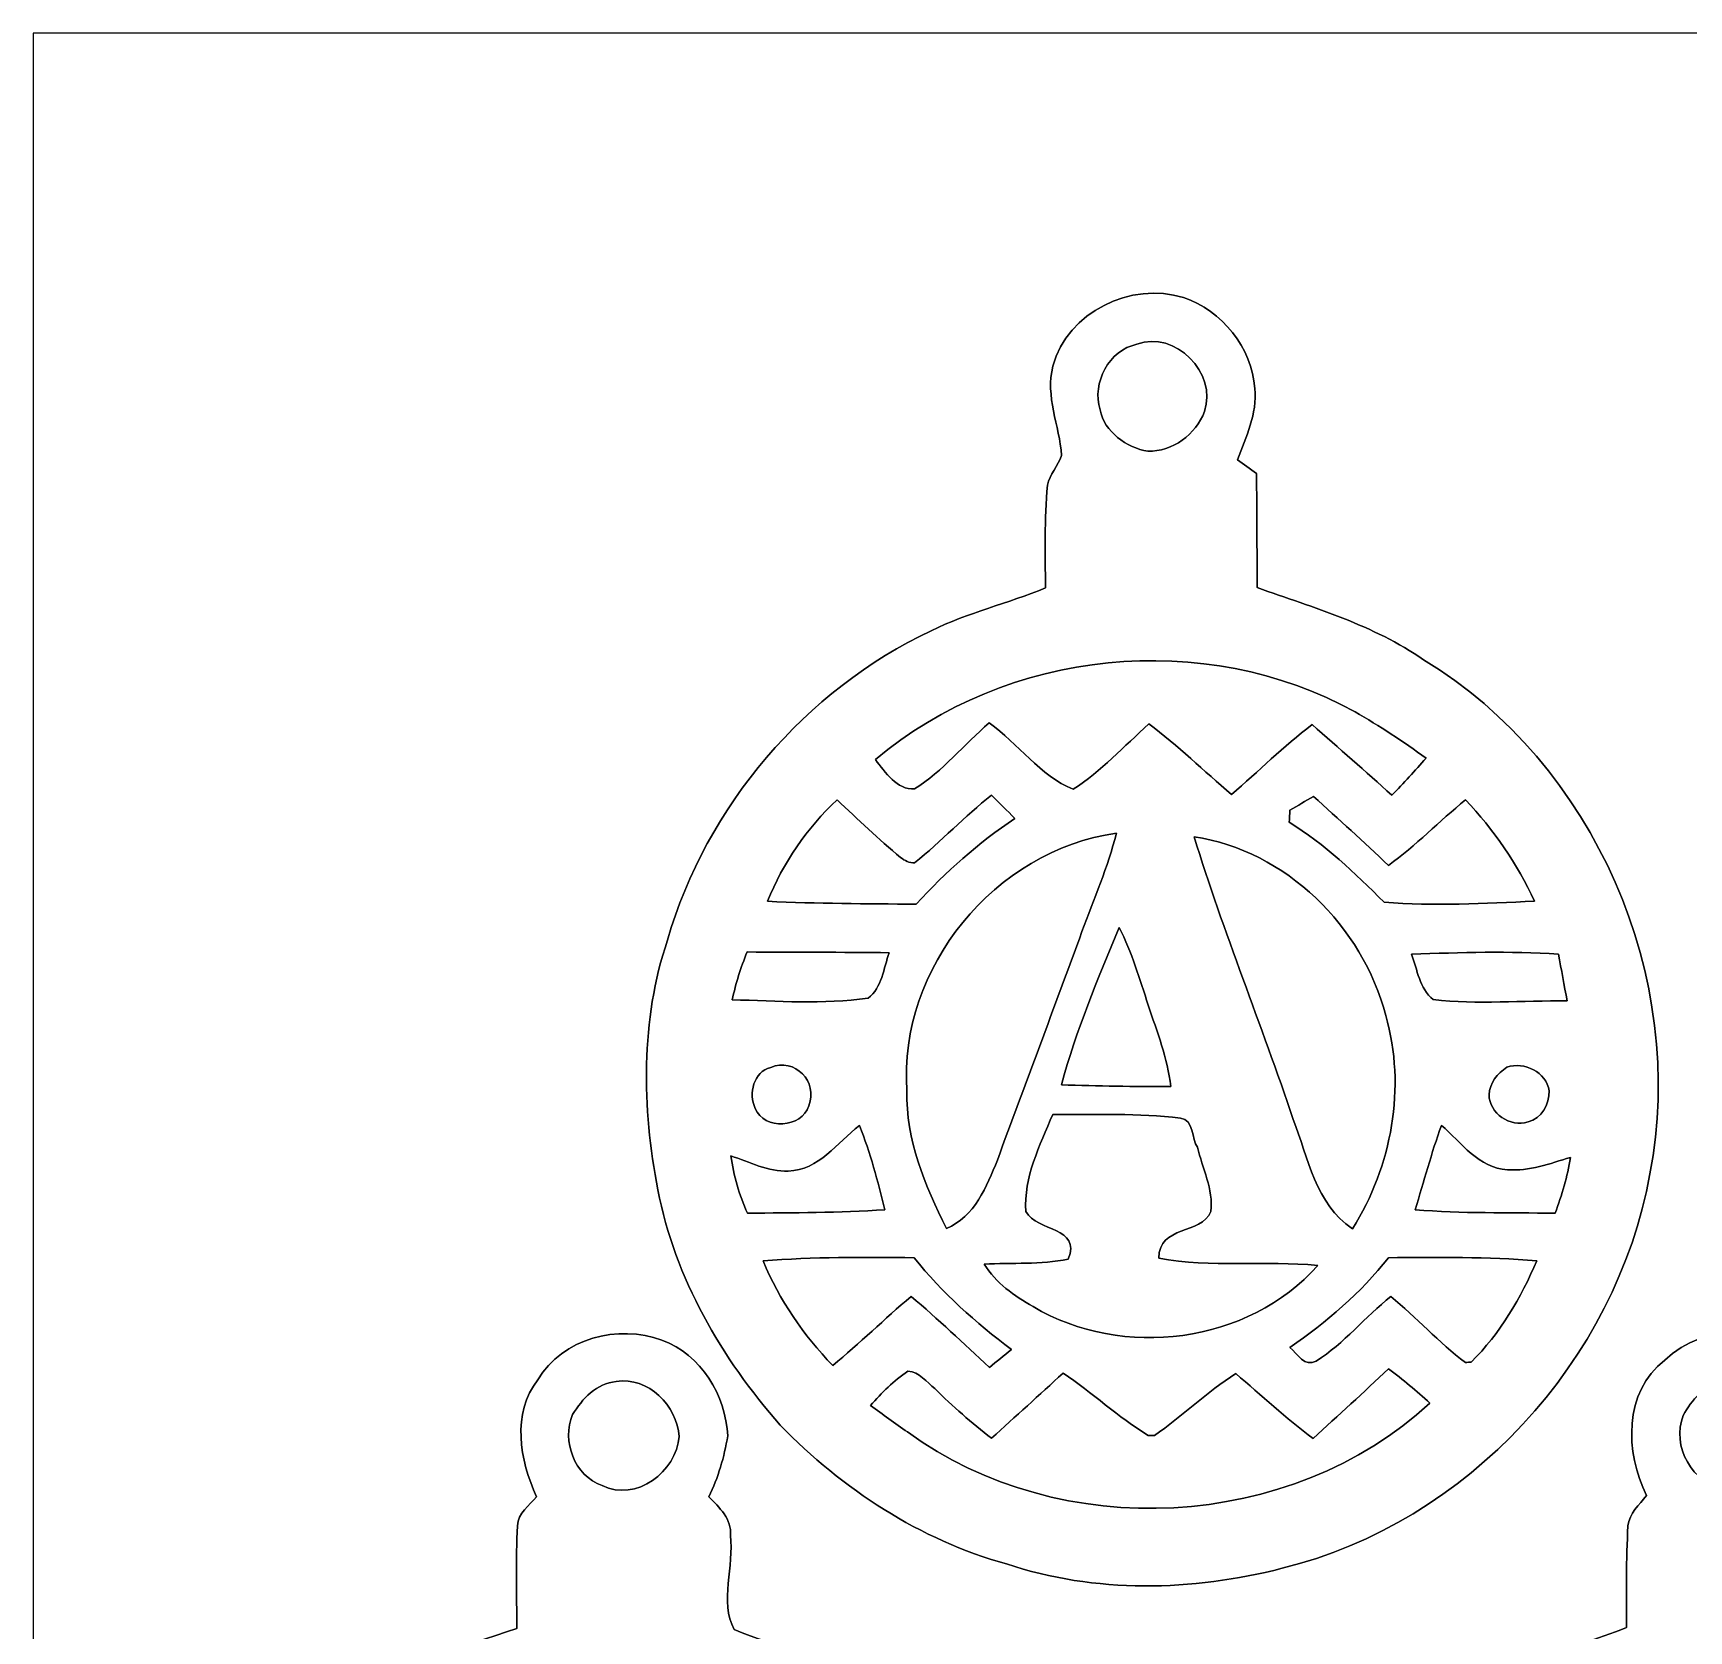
# Model space of a CAD drawing. Header units: centimetres. Extents: x -16.8 to 16.8, y -16.7 to 16.7.
# Drawn here: x -16.77 to -2.41, y 2.81 to 16.67 of the extents above; entities that cross this region are included whole.
import ezdxf

# ---------------------------------------------------------------- set-up
doc = ezdxf.new("R2010")
doc.units = ezdxf.units.CM
doc.header["$MEASUREMENT"] = 0
doc.layers.add('Layer 1', color=7, linetype='Continuous')

msp = doc.modelspace()

# ---------------------------------------------------------------- linework, layer by layer
at = {"layer": 'Layer 1', "color": 7}
for points, knots in [([(-16.77458, 16.66875), (-16.77458, 16.66875), (16.77458, 16.66875), (16.77458, 16.66875), (16.77458, 16.66875), (16.77458, 16.66875), (16.77458, -16.66875), (16.77458, -16.66875), (16.77458, -16.66875), (16.77458, -16.66875), (-16.77458, -16.66875), (-16.77458, -16.66875), (-16.77458, -16.66875), (-16.77458, -16.66875), (-16.77458, 16.66875), (-16.77458, 16.66875), (-16.77458, 16.66875), (-16.77458, 16.66875), (-16.77458, 16.66875), (-16.77458, 16.66875)], [0, 0, 0, 0, 0.16666667, 0.16666667, 0.16666667, 0.16666667, 0.33333333, 0.33333333, 0.33333333, 0.33333333, 0.5, 0.5, 0.5, 0.5, 0.66666667, 0.66666667, 0.66666667, 0.66666667, 1, 1, 1, 1]), ([(-7.92762, 13.78091), (-7.99536, 13.5188), (-7.87047, 13.2648), (-7.85178, 13.00621), (-7.85178, 13.00621), (-7.88317, 12.91555), (-7.95514, 12.84323), (-7.9756, 12.74798), (-7.9756, 12.74798), (-8.00135, 12.452), (-7.99289, 12.15461), (-7.99218, 11.85757), (-7.99218, 11.85757), (-8.31779, 11.72139), (-8.66528, 11.64237), (-8.98313, 11.48574), (-8.98313, 11.48574), (-10.0771, 10.96751), (-10.93576, 9.96632), (-11.2709, 8.80181), (-11.2709, 8.80181), (-11.5062, 8.10683), (-11.49209, 7.35013), (-11.35451, 6.6361), (-11.35451, 6.6361), (-11.20704, 5.87022), (-10.80241, 5.17596), (-10.29229, 4.59493), (-10.29229, 4.59493), (-9.75325, 4.03895), (-9.08085, 3.59974), (-8.33085, 3.39125), (-8.33085, 3.39125), (-7.56038, 3.13514), (-6.7183, 3.15313), (-5.9376, 3.35421), (-5.9376, 3.35421), (-4.33105, 3.75003), (-3.04024, 5.14985), (-2.74849, 6.77404), (-2.74849, 6.77404), (-2.419, 8.47337), (-3.22651, 10.33462), (-4.71099, 11.23315), (-4.71099, 11.23315), (-5.14773, 11.53619), (-5.66173, 11.68365), (-6.15668, 11.85968), (-6.15668, 11.85968), (-6.15562, 12.18988), (-6.15809, 12.52008), (-6.16126, 12.85028), (-6.16126, 12.85028), (-6.21665, 12.88909), (-6.27204, 12.92825), (-6.32707, 12.96741), (-6.32707, 12.96741), (-6.25263, 13.16602), (-6.15315, 13.36675), (-6.17608, 13.58618), (-6.17608, 13.58618), (-6.20183, 13.94037), (-6.45901, 14.26316), (-6.79485, 14.37464), (-6.79485, 14.37464), (-7.24923, 14.51963), (-7.80098, 14.24905), (-7.92762, 13.78091), (-7.92762, 13.78091), (-7.92762, 13.78091), (-7.92762, 13.78091), (-7.92762, 13.78091)], [0, 0, 0, 0, 0.05263158, 0.05263158, 0.05263158, 0.05263158, 0.10526316, 0.10526316, 0.10526316, 0.10526316, 0.15789474, 0.15789474, 0.15789474, 0.15789474, 0.21052632, 0.21052632, 0.21052632, 0.21052632, 0.26315789, 0.26315789, 0.26315789, 0.26315789, 0.31578947, 0.31578947, 0.31578947, 0.31578947, 0.36842105, 0.36842105, 0.36842105, 0.36842105, 0.42105263, 0.42105263, 0.42105263, 0.42105263, 0.47368421, 0.47368421, 0.47368421, 0.47368421, 0.52631579, 0.52631579, 0.52631579, 0.52631579, 0.57894737, 0.57894737, 0.57894737, 0.57894737, 0.63157895, 0.63157895, 0.63157895, 0.63157895, 0.68421053, 0.68421053, 0.68421053, 0.68421053, 0.73684211, 0.73684211, 0.73684211, 0.73684211, 0.78947368, 0.78947368, 0.78947368, 0.78947368, 0.84210526, 0.84210526, 0.84210526, 0.84210526, 0.89473684, 0.89473684, 0.89473684, 0.89473684, 1, 1, 1, 1]), ([(-7.19878, 13.97), (-6.86717, 14.09806), (-6.49711, 13.71635), (-6.61317, 13.38756), (-6.61317, 13.38756), (-6.68267, 13.18719), (-6.89222, 13.03831), (-7.10353, 13.04184), (-7.10353, 13.04184), (-7.28804, 13.0743), (-7.48277, 13.21012), (-7.51805, 13.40238), (-7.51805, 13.40238), (-7.59178, 13.63521), (-7.44008, 13.91955), (-7.19878, 13.97)], [0, 0, 0, 0, 0.2, 0.2, 0.2, 0.2, 0.4, 0.4, 0.4, 0.4, 0.6, 0.6, 0.6, 0.6, 1, 1, 1, 1]), ([(-9.46714, 10.36743), (-8.33191, 11.32911), (-6.60788, 11.50444), (-5.30648, 10.78124), (-5.30648, 10.78124), (-5.0927, 10.66094), (-4.88915, 10.52336), (-4.69018, 10.38013), (-4.69018, 10.38013), (-4.78684, 10.27112), (-4.88386, 10.16212), (-4.98651, 10.05875), (-4.98651, 10.05875), (-5.21511, 10.26548), (-5.4483, 10.46692), (-5.67902, 10.67118), (-5.67902, 10.67118), (-5.92526, 10.4842), (-6.14468, 10.26689), (-6.37787, 10.06475), (-6.37787, 10.06475), (-6.61811, 10.2683), (-6.84213, 10.49055), (-7.09577, 10.67752), (-7.09577, 10.67752), (-7.30956, 10.48314), (-7.50746, 10.26795), (-7.75159, 10.11061), (-7.75159, 10.11061), (-8.03875, 10.22879), (-8.22819, 10.50572), (-8.47937, 10.6867), (-8.47937, 10.6867), (-8.69774, 10.50078), (-8.88259, 10.26689), (-9.12671, 10.11484), (-9.12671, 10.11484), (-9.28088, 10.10144), (-9.38248, 10.25948), (-9.46714, 10.36743)], [0, 0, 0, 0, 0.09090909, 0.09090909, 0.09090909, 0.09090909, 0.18181818, 0.18181818, 0.18181818, 0.18181818, 0.27272727, 0.27272727, 0.27272727, 0.27272727, 0.36363636, 0.36363636, 0.36363636, 0.36363636, 0.45454545, 0.45454545, 0.45454545, 0.45454545, 0.54545455, 0.54545455, 0.54545455, 0.54545455, 0.63636364, 0.63636364, 0.63636364, 0.63636364, 0.72727273, 0.72727273, 0.72727273, 0.72727273, 0.81818182, 0.81818182, 0.81818182, 0.81818182, 1, 1, 1, 1]), ([(-9.12671, 9.47279), (-8.896, 9.65764), (-8.69209, 9.8746), (-8.46032, 10.05946), (-8.46032, 10.05946), (-8.39258, 9.99243), (-8.3252, 9.92505), (-8.25747, 9.85767), (-8.25747, 9.85767), (-8.57285, 9.6453), (-8.85825, 9.39447), (-9.11401, 9.11366), (-9.11401, 9.11366), (-9.5437, 9.11789), (-9.97338, 9.11754), (-10.40236, 9.13906), (-10.40236, 9.13906), (-10.27113, 9.47138), (-10.05981, 9.77477), (-9.79981, 10.01959), (-9.79981, 10.01959), (-9.61849, 9.85026), (-9.43998, 9.67705), (-9.24842, 9.519), (-9.24842, 9.519), (-9.21491, 9.48972), (-9.17187, 9.47244), (-9.12671, 9.47279)], [0, 0, 0, 0, 0.125, 0.125, 0.125, 0.125, 0.25, 0.25, 0.25, 0.25, 0.375, 0.375, 0.375, 0.375, 0.5, 0.5, 0.5, 0.5, 0.625, 0.625, 0.625, 0.625, 0.75, 0.75, 0.75, 0.75, 1, 1, 1, 1]), ([(-5.87093, 9.92787), (-5.80319, 9.96809), (-5.73546, 10.00901), (-5.66738, 10.04887), (-5.66738, 10.04887), (-5.44936, 9.85061), (-5.22923, 9.65376), (-5.01579, 9.45021), (-5.01579, 9.45021), (-4.77943, 9.62272), (-4.57518, 9.83403), (-4.34799, 10.01818), (-4.34799, 10.01818), (-4.10069, 9.76171), (-3.90031, 9.46185), (-3.74897, 9.14012), (-3.74897, 9.14012), (-4.18359, 9.1186), (-4.62068, 9.09673), (-5.05495, 9.12989), (-5.05495, 9.12989), (-5.30648, 9.38706), (-5.57001, 9.6333), (-5.87693, 9.82451), (-5.87693, 9.82451), (-5.87551, 9.85026), (-5.87234, 9.90212), (-5.87093, 9.92787)], [0, 0, 0, 0, 0.125, 0.125, 0.125, 0.125, 0.25, 0.25, 0.25, 0.25, 0.375, 0.375, 0.375, 0.375, 0.5, 0.5, 0.5, 0.5, 0.625, 0.625, 0.625, 0.625, 0.75, 0.75, 0.75, 0.75, 1, 1, 1, 1]), ([(-9.19339, 7.49582), (-9.26888, 8.55839), (-8.43174, 9.5825), (-7.37658, 9.72926), (-7.37658, 9.72926), (-7.44996, 9.4361), (-7.57132, 9.15846), (-7.67503, 8.87554), (-7.67503, 8.87554), (-7.91774, 8.21443), (-8.16575, 7.55509), (-8.40916, 6.89434), (-8.40916, 6.89434), (-8.50053, 6.66574), (-8.60813, 6.40115), (-8.85155, 6.30132), (-8.85155, 6.30132), (-9.03711, 6.67279), (-9.20574, 7.07143), (-9.19339, 7.49582)], [0, 0, 0, 0, 0.16666667, 0.16666667, 0.16666667, 0.16666667, 0.33333333, 0.33333333, 0.33333333, 0.33333333, 0.5, 0.5, 0.5, 0.5, 0.66666667, 0.66666667, 0.66666667, 0.66666667, 1, 1, 1, 1]), ([(-6.70313, 9.69821), (-5.90515, 9.58039), (-5.23946, 8.91963), (-5.04049, 8.14811), (-5.04049, 8.14811), (-4.86057, 7.52651), (-4.98793, 6.84142), (-5.32871, 6.29779), (-5.32871, 6.29779), (-5.64938, 6.51157), (-5.71183, 6.91444), (-5.84306, 7.24747), (-5.84306, 7.24747), (-6.11823, 8.06803), (-6.44631, 8.87166), (-6.70313, 9.69821)], [0, 0, 0, 0, 0.2, 0.2, 0.2, 0.2, 0.4, 0.4, 0.4, 0.4, 0.6, 0.6, 0.6, 0.6, 1, 1, 1, 1]), ([(-7.85354, 7.54768), (-7.72442, 8.01441), (-7.54274, 8.46596), (-7.35118, 8.91011), (-7.35118, 8.91011), (-7.24182, 8.69703), (-7.17621, 8.4649), (-7.10001, 8.23912), (-7.10001, 8.23912), (-7.02522, 8.00735), (-6.92997, 7.77804), (-6.90563, 7.53357), (-6.90563, 7.53357), (-7.22171, 7.53181), (-7.5378, 7.53498), (-7.85354, 7.54768)], [0, 0, 0, 0, 0.2, 0.2, 0.2, 0.2, 0.4, 0.4, 0.4, 0.4, 0.6, 0.6, 0.6, 0.6, 1, 1, 1, 1]), ([(-10.58016, 8.69915), (-10.16917, 8.69668), (-9.75819, 8.69774), (-9.3472, 8.6928), (-9.3472, 8.6928), (-9.39624, 8.55945), (-9.4107, 8.388), (-9.531, 8.29804), (-9.531, 8.29804), (-9.91905, 8.24301), (-10.31769, 8.27476), (-10.70998, 8.28428), (-10.70998, 8.28428), (-10.67753, 8.42574), (-10.63625, 8.56509), (-10.58016, 8.69915)], [0, 0, 0, 0, 0.2, 0.2, 0.2, 0.2, 0.4, 0.4, 0.4, 0.4, 0.6, 0.6, 0.6, 0.6, 1, 1, 1, 1]), ([(-4.81506, 8.68116), (-4.39103, 8.69315), (-3.96522, 8.70938), (-3.54154, 8.6808), (-3.54154, 8.6808), (-3.51684, 8.54569), (-3.49074, 8.40987), (-3.46639, 8.2744), (-3.46639, 8.2744), (-3.85304, 8.2804), (-4.24392, 8.24159), (-4.62844, 8.28604), (-4.62844, 8.28604), (-4.74486, 8.38341), (-4.76814, 8.54498), (-4.81506, 8.68116)], [0, 0, 0, 0, 0.2, 0.2, 0.2, 0.2, 0.4, 0.4, 0.4, 0.4, 0.6, 0.6, 0.6, 0.6, 1, 1, 1, 1]), ([(-10.3759, 7.69726), (-10.16988, 7.78757), (-9.95892, 7.57167), (-10.04605, 7.36565), (-10.04605, 7.36565), (-10.10144, 7.1688), (-10.43587, 7.15292), (-10.50996, 7.34236), (-10.50996, 7.34236), (-10.57063, 7.46866), (-10.52477, 7.66304), (-10.3759, 7.69726)], [0, 0, 0, 0, 0.25, 0.25, 0.25, 0.25, 0.5, 0.5, 0.5, 0.5, 1, 1, 1, 1]), ([(-3.98992, 7.69937), (-3.83646, 7.75194), (-3.64666, 7.65598), (-3.62197, 7.49371), (-3.62197, 7.49371), (-3.61844, 7.3787), (-3.68794, 7.25452), (-3.80541, 7.2263), (-3.80541, 7.2263), (-3.96311, 7.17374), (-4.1402, 7.30003), (-4.14408, 7.46125), (-4.14408, 7.46125), (-4.13914, 7.56038), (-4.07035, 7.64646), (-3.98992, 7.69937)], [0, 0, 0, 0, 0.2, 0.2, 0.2, 0.2, 0.4, 0.4, 0.4, 0.4, 0.6, 0.6, 0.6, 0.6, 1, 1, 1, 1]), ([(-10.2235, 6.79944), (-9.95821, 6.80544), (-9.79981, 7.04709), (-9.60614, 7.19314), (-9.60614, 7.19314), (-9.50948, 6.95748), (-9.44845, 6.70913), (-9.38424, 6.46289), (-9.38424, 6.46289), (-9.78147, 6.4389), (-10.17905, 6.43678), (-10.57663, 6.43396), (-10.57663, 6.43396), (-10.65071, 6.5913), (-10.69587, 6.75957), (-10.72198, 6.93103), (-10.72198, 6.93103), (-10.55934, 6.87881), (-10.39813, 6.79027), (-10.2235, 6.79944)], [0, 0, 0, 0, 0.16666667, 0.16666667, 0.16666667, 0.16666667, 0.33333333, 0.33333333, 0.33333333, 0.33333333, 0.5, 0.5, 0.5, 0.5, 0.66666667, 0.66666667, 0.66666667, 0.66666667, 1, 1, 1, 1]), ([(-7.92939, 7.28945), (-7.56003, 7.2831), (-7.18749, 7.30638), (-6.82025, 7.25699), (-6.82025, 7.25699), (-6.70207, 7.24817), (-6.7243, 7.07178), (-6.67385, 7.00652), (-6.67385, 7.00652), (-6.63046, 6.82413), (-6.53627, 6.63998), (-6.55602, 6.44878), (-6.55602, 6.44878), (-6.64598, 6.2424), (-7.00511, 6.33342), (-7.00899, 6.04238), (-7.00899, 6.04238), (-6.55391, 5.96089), (-6.08753, 6.02368), (-5.62892, 5.98099), (-5.62892, 5.98099), (-6.23076, 5.29907), (-7.32508, 5.16361), (-8.09907, 5.62292), (-8.09907, 5.62292), (-8.26206, 5.71747), (-8.42292, 5.82824), (-8.52417, 5.99158), (-8.52417, 5.99158), (-8.28146, 6.00639), (-8.03346, 5.98346), (-7.79427, 6.03567), (-7.79427, 6.03567), (-7.68068, 6.3179), (-8.05886, 6.26886), (-8.16187, 6.44843), (-8.16187, 6.44843), (-8.18303, 6.74652), (-8.04016, 7.02134), (-7.92939, 7.28945)], [0, 0, 0, 0, 0.09090909, 0.09090909, 0.09090909, 0.09090909, 0.18181818, 0.18181818, 0.18181818, 0.18181818, 0.27272727, 0.27272727, 0.27272727, 0.27272727, 0.36363636, 0.36363636, 0.36363636, 0.36363636, 0.45454545, 0.45454545, 0.45454545, 0.45454545, 0.54545455, 0.54545455, 0.54545455, 0.54545455, 0.63636364, 0.63636364, 0.63636364, 0.63636364, 0.72727273, 0.72727273, 0.72727273, 0.72727273, 0.81818182, 0.81818182, 0.81818182, 0.81818182, 1, 1, 1, 1]), ([(-4.78473, 6.46289), (-4.70994, 6.70736), (-4.64326, 6.95466), (-4.55683, 7.19561), (-4.55683, 7.19561), (-4.38432, 7.04674), (-4.23474, 6.82343), (-3.98286, 6.81037), (-3.98286, 6.81037), (-3.79483, 6.7945), (-3.61562, 6.86541), (-3.43782, 6.91656), (-3.43782, 6.91656), (-3.46463, 6.75146), (-3.51155, 6.59024), (-3.57046, 6.43396), (-3.57046, 6.43396), (-3.9751, 6.43855), (-4.38079, 6.43114), (-4.78473, 6.46289)], [0, 0, 0, 0, 0.16666667, 0.16666667, 0.16666667, 0.16666667, 0.33333333, 0.33333333, 0.33333333, 0.33333333, 0.5, 0.5, 0.5, 0.5, 0.66666667, 0.66666667, 0.66666667, 0.66666667, 1, 1, 1, 1]), ([(-10.44152, 6.01909), (-10.00548, 6.05508), (-9.56769, 6.05261), (-9.13024, 6.04732), (-9.13024, 6.04732), (-8.88965, 5.74111), (-8.59578, 5.4864), (-8.28746, 5.25074), (-8.28746, 5.25074), (-8.35131, 5.19959), (-8.41481, 5.14809), (-8.47831, 5.09658), (-8.47831, 5.09658), (-8.70338, 5.30331), (-8.92316, 5.51603), (-9.15811, 5.71147), (-9.15811, 5.71147), (-9.38777, 5.51568), (-9.60508, 5.30542), (-9.83721, 5.11281), (-9.83721, 5.11281), (-10.09191, 5.37457), (-10.29864, 5.68254), (-10.44152, 6.01909)], [0, 0, 0, 0, 0.14285714, 0.14285714, 0.14285714, 0.14285714, 0.28571429, 0.28571429, 0.28571429, 0.28571429, 0.42857143, 0.42857143, 0.42857143, 0.42857143, 0.57142857, 0.57142857, 0.57142857, 0.57142857, 0.71428571, 0.71428571, 0.71428571, 0.71428571, 1, 1, 1, 1]), ([(-5.01721, 6.04696), (-4.58823, 6.05261), (-4.15819, 6.05472), (-3.72992, 6.02156), (-3.72992, 6.02156), (-3.86503, 5.69913), (-4.04954, 5.39044), (-4.29754, 5.14244), (-4.29754, 5.14244), (-4.31024, 5.14138), (-4.33599, 5.13927), (-4.34904, 5.13856), (-4.34904, 5.13856), (-4.57906, 5.31283), (-4.77379, 5.52873), (-4.99639, 5.71218), (-4.99639, 5.71218), (-5.21864, 5.53332), (-5.40068, 5.30296), (-5.64339, 5.15161), (-5.64339, 5.15161), (-5.74287, 5.09235), (-5.80672, 5.21406), (-5.87093, 5.26979), (-5.87093, 5.26979), (-5.55202, 5.48781), (-5.25745, 5.74287), (-5.01721, 6.04696)], [0, 0, 0, 0, 0.125, 0.125, 0.125, 0.125, 0.25, 0.25, 0.25, 0.25, 0.375, 0.375, 0.375, 0.375, 0.5, 0.5, 0.5, 0.5, 0.625, 0.625, 0.625, 0.625, 0.75, 0.75, 0.75, 0.75, 1, 1, 1, 1]), ([(-12.3952, 4.98898), (-12.62415, 4.69759), (-12.55324, 4.28872), (-12.40649, 3.97475), (-12.40649, 3.97475), (-12.46999, 3.89855), (-12.57018, 3.83223), (-12.57265, 3.72322), (-12.57265, 3.72322), (-12.58711, 3.42653), (-12.58006, 3.12914), (-12.57794, 2.83175), (-12.57794, 2.83175), (-13.06195, 2.67264), (-13.55654, 2.52095), (-13.98446, 2.23591), (-13.98446, 2.23591), (-14.72671, 1.78929), (-15.3035, 1.09784), (-15.66474, 0.31503), (-15.66474, 0.31503), (-16.30327, -1.06504), (-16.12089, -2.77918), (-15.21707, -4.00015), (-15.21707, -4.00015), (-14.38275, -5.15726), (-12.95471, -5.90021), (-11.51749, -5.80178), (-11.51749, -5.80178), (-10.13284, -5.79755), (-8.79158, -5.04402), (-8.02711, -3.89714), (-8.02711, -3.89714), (-7.54274, -3.20957), (-7.28733, -2.37137), (-7.25981, -1.53353), (-7.25981, -1.53353), (-7.27639, -0.82903), (-7.4101, -0.11501), (-7.74418, 0.51118), (-7.74418, 0.51118), (-8.1407, 1.30704), (-8.80181, 1.95439), (-9.57615, 2.38301), (-9.57615, 2.38301), (-9.92434, 2.58692), (-10.32334, 2.67123), (-10.69199, 2.82187), (-10.69199, 2.82187), (-10.82252, 3.06458), (-10.69023, 3.37573), (-10.7255, 3.63855), (-10.7255, 3.63855), (-10.70998, 3.78037), (-10.82322, 3.88197), (-10.91212, 3.97439), (-10.91212, 3.97439), (-10.83098, 4.14055), (-10.77807, 4.31906), (-10.74843, 4.50144), (-10.74843, 4.50144), (-10.76537, 4.85458), (-10.97668, 5.20629), (-11.31888, 5.33224), (-11.31888, 5.33224), (-11.69741, 5.47264), (-12.18318, 5.35023), (-12.3952, 4.98898), (-12.3952, 4.98898), (-12.3952, 4.98898), (-12.3952, 4.98898), (-12.3952, 4.98898)], [0, 0, 0, 0, 0.05263158, 0.05263158, 0.05263158, 0.05263158, 0.10526316, 0.10526316, 0.10526316, 0.10526316, 0.15789474, 0.15789474, 0.15789474, 0.15789474, 0.21052632, 0.21052632, 0.21052632, 0.21052632, 0.26315789, 0.26315789, 0.26315789, 0.26315789, 0.31578947, 0.31578947, 0.31578947, 0.31578947, 0.36842105, 0.36842105, 0.36842105, 0.36842105, 0.42105263, 0.42105263, 0.42105263, 0.42105263, 0.47368421, 0.47368421, 0.47368421, 0.47368421, 0.52631579, 0.52631579, 0.52631579, 0.52631579, 0.57894737, 0.57894737, 0.57894737, 0.57894737, 0.63157895, 0.63157895, 0.63157895, 0.63157895, 0.68421053, 0.68421053, 0.68421053, 0.68421053, 0.73684211, 0.73684211, 0.73684211, 0.73684211, 0.78947368, 0.78947368, 0.78947368, 0.78947368, 0.84210526, 0.84210526, 0.84210526, 0.84210526, 0.89473684, 0.89473684, 0.89473684, 0.89473684, 1, 1, 1, 1]), ([(-2.61973, 5.15902), (-2.97921, 4.88174), (-2.96228, 4.36139), (-2.77813, 3.98392), (-2.77813, 3.98392), (-2.84127, 3.90454), (-2.92735, 3.82834), (-2.93829, 3.72145), (-2.93829, 3.72145), (-2.95593, 3.42794), (-2.94993, 3.13337), (-2.95099, 2.8388), (-2.95099, 2.8388), (-3.46463, 2.64054), (-4.0132, 2.50331), (-4.46193, 2.16853), (-4.46193, 2.16853), (-5.80672, 1.29858), (-6.59271, -0.36583), (-6.37293, -1.95827), (-6.37293, -1.95827), (-6.20995, -3.6516), (-4.92478, -5.14879), (-3.30094, -5.62645), (-3.30094, -5.62645), (-1.99813, -6.01804), (-0.50588, -5.78414), (0.58455, -4.96041), (0.58455, -4.96041), (1.76459, -4.11445), (2.46909, -2.63243), (2.34597, -1.18075), (2.34597, -1.18075), (2.28212, 0.5274), (1.06292, 2.11949), (-0.5588, 2.64971), (-0.5588, 2.64971), (-0.74718, 2.71216), (-0.93698, 2.77213), (-1.11337, 2.86456), (-1.11337, 2.86456), (-1.14441, 3.23638), (-0.97508, 3.66712), (-1.23931, 3.98498), (-1.23931, 3.98498), (-1.13383, 4.34975), (-1.05339, 4.8073), (-1.35749, 5.09799), (-1.35749, 5.09799), (-1.66652, 5.47335), (-2.27224, 5.49451), (-2.61973, 5.15902), (-2.61973, 5.15902), (-2.61973, 5.15902), (-2.61973, 5.15902), (-2.61973, 5.15902)], [0, 0, 0, 0, 0.06666667, 0.06666667, 0.06666667, 0.06666667, 0.13333333, 0.13333333, 0.13333333, 0.13333333, 0.2, 0.2, 0.2, 0.2, 0.26666667, 0.26666667, 0.26666667, 0.26666667, 0.33333333, 0.33333333, 0.33333333, 0.33333333, 0.4, 0.4, 0.4, 0.4, 0.46666667, 0.46666667, 0.46666667, 0.46666667, 0.53333333, 0.53333333, 0.53333333, 0.53333333, 0.6, 0.6, 0.6, 0.6, 0.66666667, 0.66666667, 0.66666667, 0.66666667, 0.73333333, 0.73333333, 0.73333333, 0.73333333, 0.8, 0.8, 0.8, 0.8, 0.86666667, 0.86666667, 0.86666667, 0.86666667, 1, 1, 1, 1]), ([(-9.50913, 4.76567), (-9.41423, 4.87715), (-9.30875, 4.98299), (-9.18528, 5.06271), (-9.18528, 5.06271), (-9.08614, 5.05883), (-9.02335, 4.96852), (-8.95279, 4.91173), (-8.95279, 4.91173), (-8.79651, 4.75897), (-8.63247, 4.61539), (-8.45961, 4.48169), (-8.45961, 4.48169), (-8.25288, 4.67007), (-8.04474, 4.85634), (-7.83978, 5.04684), (-7.83978, 5.04684), (-7.58754, 4.87574), (-7.36071, 4.66725), (-7.10177, 4.50674), (-7.10177, 4.50674), (-7.08766, 4.50638), (-7.06014, 4.50532), (-7.04638, 4.50497), (-7.04638, 4.50497), (-6.80403, 4.67431), (-6.5913, 4.8828), (-6.34118, 5.04225), (-6.34118, 5.04225), (-6.11717, 4.85563), (-5.90585, 4.65243), (-5.6702, 4.47993), (-5.6702, 4.47993), (-5.45218, 4.68136), (-5.23064, 4.87962), (-5.01579, 5.08494), (-5.01579, 5.08494), (-4.89197, 4.9911), (-4.77238, 4.89162), (-4.65737, 4.78684), (-4.65737, 4.78684), (-5.86246, 3.66959), (-7.86412, 3.56799), (-9.1881, 4.53602), (-9.1881, 4.53602), (-9.29675, 4.61045), (-9.404, 4.68701), (-9.50913, 4.76567)], [0, 0, 0, 0, 0.07692308, 0.07692308, 0.07692308, 0.07692308, 0.15384615, 0.15384615, 0.15384615, 0.15384615, 0.23076923, 0.23076923, 0.23076923, 0.23076923, 0.30769231, 0.30769231, 0.30769231, 0.30769231, 0.38461538, 0.38461538, 0.38461538, 0.38461538, 0.46153846, 0.46153846, 0.46153846, 0.46153846, 0.53846154, 0.53846154, 0.53846154, 0.53846154, 0.61538462, 0.61538462, 0.61538462, 0.61538462, 0.69230769, 0.69230769, 0.69230769, 0.69230769, 0.76923077, 0.76923077, 0.76923077, 0.76923077, 0.84615385, 0.84615385, 0.84615385, 0.84615385, 1, 1, 1, 1]), ([(-2.11878, 4.97381), (-1.84997, 5.04296), (-1.50671, 4.79249), (-1.56704, 4.49933), (-1.56704, 4.49933), (-1.53, 4.21816), (-1.83762, 3.99909), (-2.09832, 4.04036), (-2.09832, 4.04036), (-2.37878, 4.08305), (-2.56469, 4.41572), (-2.45851, 4.67924), (-2.45851, 4.67924), (-2.38901, 4.8133), (-2.27259, 4.94171), (-2.11878, 4.97381)], [0, 0, 0, 0, 0.2, 0.2, 0.2, 0.2, 0.4, 0.4, 0.4, 0.4, 0.6, 0.6, 0.6, 0.6, 1, 1, 1, 1]), ([(-11.7154, 4.97311), (-11.43741, 5.01932), (-11.1887, 4.76215), (-11.17036, 4.49756), (-11.17036, 4.49756), (-11.19434, 4.19135), (-11.54042, 3.92571), (-11.83781, 4.07176), (-11.83781, 4.07176), (-12.08088, 4.15608), (-12.18953, 4.45735), (-12.09428, 4.68665), (-12.09428, 4.68665), (-12.01208, 4.82353), (-11.88508, 4.96041), (-11.7154, 4.97311)], [0, 0, 0, 0, 0.2, 0.2, 0.2, 0.2, 0.4, 0.4, 0.4, 0.4, 0.6, 0.6, 0.6, 0.6, 1, 1, 1, 1])]:
    msp.add_open_spline(points, degree=3, knots=knots, dxfattribs=at)
at = {"layer": 'Layer 1', "color": 250}
for points, knots in [([(-7.92762, 13.78091), (-7.80098, 14.24905), (-7.24923, 14.51963), (-6.79485, 14.37464), (-6.79485, 14.37464), (-6.45901, 14.26316), (-6.20183, 13.94037), (-6.17608, 13.58618), (-6.17608, 13.58618), (-6.15315, 13.36675), (-6.25263, 13.16602), (-6.32707, 12.96741), (-6.32707, 12.96741), (-6.27204, 12.92825), (-6.21665, 12.88909), (-6.16126, 12.85028), (-6.16126, 12.85028), (-6.15809, 12.52008), (-6.15562, 12.18988), (-6.15668, 11.85968), (-6.15668, 11.85968), (-5.66173, 11.68365), (-5.14773, 11.53619), (-4.71099, 11.23315), (-4.71099, 11.23315), (-3.22651, 10.33462), (-2.419, 8.47337), (-2.74849, 6.77404), (-2.74849, 6.77404), (-3.04024, 5.14985), (-4.33105, 3.75003), (-5.9376, 3.35421), (-5.9376, 3.35421), (-6.7183, 3.15313), (-7.56038, 3.13514), (-8.33085, 3.39125), (-8.33085, 3.39125), (-9.08085, 3.59974), (-9.75325, 4.03895), (-10.29229, 4.59493), (-10.29229, 4.59493), (-10.80241, 5.17596), (-11.20704, 5.87022), (-11.35451, 6.6361), (-11.35451, 6.6361), (-11.49209, 7.35013), (-11.5062, 8.10683), (-11.2709, 8.80181), (-11.2709, 8.80181), (-10.93576, 9.96632), (-10.0771, 10.96751), (-8.98313, 11.48574), (-8.98313, 11.48574), (-8.66528, 11.64237), (-8.31779, 11.72139), (-7.99218, 11.85757), (-7.99218, 11.85757), (-7.99289, 12.15461), (-8.00135, 12.452), (-7.9756, 12.74798), (-7.9756, 12.74798), (-7.95514, 12.84323), (-7.88317, 12.91555), (-7.85178, 13.00621), (-7.85178, 13.00621), (-7.87047, 13.2648), (-7.99536, 13.5188), (-7.92762, 13.78091), (-7.92762, 13.78091), (-7.92762, 13.78091), (-7.92762, 13.78091), (-7.92762, 13.78091)], [0, 0, 0, 0, 0.05263158, 0.05263158, 0.05263158, 0.05263158, 0.10526316, 0.10526316, 0.10526316, 0.10526316, 0.15789474, 0.15789474, 0.15789474, 0.15789474, 0.21052632, 0.21052632, 0.21052632, 0.21052632, 0.26315789, 0.26315789, 0.26315789, 0.26315789, 0.31578947, 0.31578947, 0.31578947, 0.31578947, 0.36842105, 0.36842105, 0.36842105, 0.36842105, 0.42105263, 0.42105263, 0.42105263, 0.42105263, 0.47368421, 0.47368421, 0.47368421, 0.47368421, 0.52631579, 0.52631579, 0.52631579, 0.52631579, 0.57894737, 0.57894737, 0.57894737, 0.57894737, 0.63157895, 0.63157895, 0.63157895, 0.63157895, 0.68421053, 0.68421053, 0.68421053, 0.68421053, 0.73684211, 0.73684211, 0.73684211, 0.73684211, 0.78947368, 0.78947368, 0.78947368, 0.78947368, 0.84210526, 0.84210526, 0.84210526, 0.84210526, 0.89473684, 0.89473684, 0.89473684, 0.89473684, 1, 1, 1, 1]), ([(-7.19878, 13.97), (-7.44008, 13.91955), (-7.59178, 13.63521), (-7.51805, 13.40238), (-7.51805, 13.40238), (-7.48277, 13.21012), (-7.28804, 13.0743), (-7.10353, 13.04184), (-7.10353, 13.04184), (-6.89222, 13.03831), (-6.68267, 13.18719), (-6.61317, 13.38756), (-6.61317, 13.38756), (-6.49711, 13.71635), (-6.86717, 14.09806), (-7.19878, 13.97), (-7.19878, 13.97), (-7.19878, 13.97), (-7.19878, 13.97), (-7.19878, 13.97)], [0, 0, 0, 0, 0.16666667, 0.16666667, 0.16666667, 0.16666667, 0.33333333, 0.33333333, 0.33333333, 0.33333333, 0.5, 0.5, 0.5, 0.5, 0.66666667, 0.66666667, 0.66666667, 0.66666667, 1, 1, 1, 1]), ([(-9.46714, 10.36743), (-9.38248, 10.25948), (-9.28088, 10.10144), (-9.12671, 10.11484), (-9.12671, 10.11484), (-8.88259, 10.26689), (-8.69774, 10.50078), (-8.47937, 10.6867), (-8.47937, 10.6867), (-8.22819, 10.50572), (-8.03875, 10.22879), (-7.75159, 10.11061), (-7.75159, 10.11061), (-7.50746, 10.26795), (-7.30956, 10.48314), (-7.09577, 10.67752), (-7.09577, 10.67752), (-6.84213, 10.49055), (-6.61811, 10.2683), (-6.37787, 10.06475), (-6.37787, 10.06475), (-6.14468, 10.26689), (-5.92526, 10.4842), (-5.67902, 10.67118), (-5.67902, 10.67118), (-5.4483, 10.46692), (-5.21511, 10.26548), (-4.98651, 10.05875), (-4.98651, 10.05875), (-4.88386, 10.16212), (-4.78684, 10.27112), (-4.69018, 10.38013), (-4.69018, 10.38013), (-4.88915, 10.52336), (-5.0927, 10.66094), (-5.30648, 10.78124), (-5.30648, 10.78124), (-6.60788, 11.50444), (-8.33191, 11.32911), (-9.46714, 10.36743), (-9.46714, 10.36743), (-9.46714, 10.36743), (-9.46714, 10.36743), (-9.46714, 10.36743)], [0, 0, 0, 0, 0.08333333, 0.08333333, 0.08333333, 0.08333333, 0.16666667, 0.16666667, 0.16666667, 0.16666667, 0.25, 0.25, 0.25, 0.25, 0.33333333, 0.33333333, 0.33333333, 0.33333333, 0.41666667, 0.41666667, 0.41666667, 0.41666667, 0.5, 0.5, 0.5, 0.5, 0.58333333, 0.58333333, 0.58333333, 0.58333333, 0.66666667, 0.66666667, 0.66666667, 0.66666667, 0.75, 0.75, 0.75, 0.75, 0.83333333, 0.83333333, 0.83333333, 0.83333333, 1, 1, 1, 1]), ([(-9.12671, 9.47279), (-9.17187, 9.47244), (-9.21491, 9.48972), (-9.24842, 9.519), (-9.24842, 9.519), (-9.43998, 9.67705), (-9.61849, 9.85026), (-9.79981, 10.01959), (-9.79981, 10.01959), (-10.05981, 9.77477), (-10.27113, 9.47138), (-10.40236, 9.13906), (-10.40236, 9.13906), (-9.97338, 9.11754), (-9.5437, 9.11789), (-9.11401, 9.11366), (-9.11401, 9.11366), (-8.85825, 9.39447), (-8.57285, 9.6453), (-8.25747, 9.85767), (-8.25747, 9.85767), (-8.3252, 9.92505), (-8.39258, 9.99243), (-8.46032, 10.05946), (-8.46032, 10.05946), (-8.69209, 9.8746), (-8.896, 9.65764), (-9.12671, 9.47279), (-9.12671, 9.47279), (-9.12671, 9.47279), (-9.12671, 9.47279), (-9.12671, 9.47279)], [0, 0, 0, 0, 0.11111111, 0.11111111, 0.11111111, 0.11111111, 0.22222222, 0.22222222, 0.22222222, 0.22222222, 0.33333333, 0.33333333, 0.33333333, 0.33333333, 0.44444444, 0.44444444, 0.44444444, 0.44444444, 0.55555556, 0.55555556, 0.55555556, 0.55555556, 0.66666667, 0.66666667, 0.66666667, 0.66666667, 0.77777778, 0.77777778, 0.77777778, 0.77777778, 1, 1, 1, 1]), ([(-5.87093, 9.92787), (-5.87234, 9.90212), (-5.87551, 9.85026), (-5.87693, 9.82451), (-5.87693, 9.82451), (-5.57001, 9.6333), (-5.30648, 9.38706), (-5.05495, 9.12989), (-5.05495, 9.12989), (-4.62068, 9.09673), (-4.18359, 9.1186), (-3.74897, 9.14012), (-3.74897, 9.14012), (-3.90031, 9.46185), (-4.10069, 9.76171), (-4.34799, 10.01818), (-4.34799, 10.01818), (-4.57518, 9.83403), (-4.77943, 9.62272), (-5.01579, 9.45021), (-5.01579, 9.45021), (-5.22923, 9.65376), (-5.44936, 9.85061), (-5.66738, 10.04887), (-5.66738, 10.04887), (-5.73546, 10.00901), (-5.80319, 9.96809), (-5.87093, 9.92787), (-5.87093, 9.92787), (-5.87093, 9.92787), (-5.87093, 9.92787), (-5.87093, 9.92787)], [0, 0, 0, 0, 0.11111111, 0.11111111, 0.11111111, 0.11111111, 0.22222222, 0.22222222, 0.22222222, 0.22222222, 0.33333333, 0.33333333, 0.33333333, 0.33333333, 0.44444444, 0.44444444, 0.44444444, 0.44444444, 0.55555556, 0.55555556, 0.55555556, 0.55555556, 0.66666667, 0.66666667, 0.66666667, 0.66666667, 0.77777778, 0.77777778, 0.77777778, 0.77777778, 1, 1, 1, 1]), ([(-9.19339, 7.49582), (-9.20574, 7.07143), (-9.03711, 6.67279), (-8.85155, 6.30132), (-8.85155, 6.30132), (-8.60813, 6.40115), (-8.50053, 6.66574), (-8.40916, 6.89434), (-8.40916, 6.89434), (-8.16575, 7.55509), (-7.91774, 8.21443), (-7.67503, 8.87554), (-7.67503, 8.87554), (-7.57132, 9.15846), (-7.44996, 9.4361), (-7.37658, 9.72926), (-7.37658, 9.72926), (-8.43174, 9.5825), (-9.26888, 8.55839), (-9.19339, 7.49582), (-9.19339, 7.49582), (-9.19339, 7.49582), (-9.19339, 7.49582), (-9.19339, 7.49582)], [0, 0, 0, 0, 0.14285714, 0.14285714, 0.14285714, 0.14285714, 0.28571429, 0.28571429, 0.28571429, 0.28571429, 0.42857143, 0.42857143, 0.42857143, 0.42857143, 0.57142857, 0.57142857, 0.57142857, 0.57142857, 0.71428571, 0.71428571, 0.71428571, 0.71428571, 1, 1, 1, 1]), ([(-6.70313, 9.69821), (-6.44631, 8.87166), (-6.11823, 8.06803), (-5.84306, 7.24747), (-5.84306, 7.24747), (-5.71183, 6.91444), (-5.64938, 6.51157), (-5.32871, 6.29779), (-5.32871, 6.29779), (-4.98793, 6.84142), (-4.86057, 7.52651), (-5.04049, 8.14811), (-5.04049, 8.14811), (-5.23946, 8.91963), (-5.90515, 9.58039), (-6.70313, 9.69821), (-6.70313, 9.69821), (-6.70313, 9.69821), (-6.70313, 9.69821), (-6.70313, 9.69821)], [0, 0, 0, 0, 0.16666667, 0.16666667, 0.16666667, 0.16666667, 0.33333333, 0.33333333, 0.33333333, 0.33333333, 0.5, 0.5, 0.5, 0.5, 0.66666667, 0.66666667, 0.66666667, 0.66666667, 1, 1, 1, 1]), ([(-7.85354, 7.54768), (-7.5378, 7.53498), (-7.22171, 7.53181), (-6.90563, 7.53357), (-6.90563, 7.53357), (-6.92997, 7.77804), (-7.02522, 8.00735), (-7.10001, 8.23912), (-7.10001, 8.23912), (-7.17621, 8.4649), (-7.24182, 8.69703), (-7.35118, 8.91011), (-7.35118, 8.91011), (-7.54274, 8.46596), (-7.72442, 8.01441), (-7.85354, 7.54768), (-7.85354, 7.54768), (-7.85354, 7.54768), (-7.85354, 7.54768), (-7.85354, 7.54768)], [0, 0, 0, 0, 0.16666667, 0.16666667, 0.16666667, 0.16666667, 0.33333333, 0.33333333, 0.33333333, 0.33333333, 0.5, 0.5, 0.5, 0.5, 0.66666667, 0.66666667, 0.66666667, 0.66666667, 1, 1, 1, 1]), ([(-10.58016, 8.69915), (-10.63625, 8.56509), (-10.67753, 8.42574), (-10.70998, 8.28428), (-10.70998, 8.28428), (-10.31769, 8.27476), (-9.91905, 8.24301), (-9.531, 8.29804), (-9.531, 8.29804), (-9.4107, 8.388), (-9.39624, 8.55945), (-9.3472, 8.6928), (-9.3472, 8.6928), (-9.75819, 8.69774), (-10.16917, 8.69668), (-10.58016, 8.69915), (-10.58016, 8.69915), (-10.58016, 8.69915), (-10.58016, 8.69915), (-10.58016, 8.69915)], [0, 0, 0, 0, 0.16666667, 0.16666667, 0.16666667, 0.16666667, 0.33333333, 0.33333333, 0.33333333, 0.33333333, 0.5, 0.5, 0.5, 0.5, 0.66666667, 0.66666667, 0.66666667, 0.66666667, 1, 1, 1, 1]), ([(-4.81506, 8.68116), (-4.76814, 8.54498), (-4.74486, 8.38341), (-4.62844, 8.28604), (-4.62844, 8.28604), (-4.24392, 8.24159), (-3.85304, 8.2804), (-3.46639, 8.2744), (-3.46639, 8.2744), (-3.49074, 8.40987), (-3.51684, 8.54569), (-3.54154, 8.6808), (-3.54154, 8.6808), (-3.96522, 8.70938), (-4.39103, 8.69315), (-4.81506, 8.68116), (-4.81506, 8.68116), (-4.81506, 8.68116), (-4.81506, 8.68116), (-4.81506, 8.68116)], [0, 0, 0, 0, 0.16666667, 0.16666667, 0.16666667, 0.16666667, 0.33333333, 0.33333333, 0.33333333, 0.33333333, 0.5, 0.5, 0.5, 0.5, 0.66666667, 0.66666667, 0.66666667, 0.66666667, 1, 1, 1, 1]), ([(-10.3759, 7.69726), (-10.52477, 7.66304), (-10.57063, 7.46866), (-10.50996, 7.34236), (-10.50996, 7.34236), (-10.43587, 7.15292), (-10.10144, 7.1688), (-10.04605, 7.36565), (-10.04605, 7.36565), (-9.95892, 7.57167), (-10.16988, 7.78757), (-10.3759, 7.69726), (-10.3759, 7.69726), (-10.3759, 7.69726), (-10.3759, 7.69726), (-10.3759, 7.69726)], [0, 0, 0, 0, 0.2, 0.2, 0.2, 0.2, 0.4, 0.4, 0.4, 0.4, 0.6, 0.6, 0.6, 0.6, 1, 1, 1, 1]), ([(-3.98992, 7.69937), (-4.07035, 7.64646), (-4.13914, 7.56038), (-4.14408, 7.46125), (-4.14408, 7.46125), (-4.1402, 7.30003), (-3.96311, 7.17374), (-3.80541, 7.2263), (-3.80541, 7.2263), (-3.68794, 7.25452), (-3.61844, 7.3787), (-3.62197, 7.49371), (-3.62197, 7.49371), (-3.64666, 7.65598), (-3.83646, 7.75194), (-3.98992, 7.69937), (-3.98992, 7.69937), (-3.98992, 7.69937), (-3.98992, 7.69937), (-3.98992, 7.69937)], [0, 0, 0, 0, 0.16666667, 0.16666667, 0.16666667, 0.16666667, 0.33333333, 0.33333333, 0.33333333, 0.33333333, 0.5, 0.5, 0.5, 0.5, 0.66666667, 0.66666667, 0.66666667, 0.66666667, 1, 1, 1, 1]), ([(-10.2235, 6.79944), (-10.39813, 6.79027), (-10.55934, 6.87881), (-10.72198, 6.93103), (-10.72198, 6.93103), (-10.69587, 6.75957), (-10.65071, 6.5913), (-10.57663, 6.43396), (-10.57663, 6.43396), (-10.17905, 6.43678), (-9.78147, 6.4389), (-9.38424, 6.46289), (-9.38424, 6.46289), (-9.44845, 6.70913), (-9.50948, 6.95748), (-9.60614, 7.19314), (-9.60614, 7.19314), (-9.79981, 7.04709), (-9.95821, 6.80544), (-10.2235, 6.79944), (-10.2235, 6.79944), (-10.2235, 6.79944), (-10.2235, 6.79944), (-10.2235, 6.79944)], [0, 0, 0, 0, 0.14285714, 0.14285714, 0.14285714, 0.14285714, 0.28571429, 0.28571429, 0.28571429, 0.28571429, 0.42857143, 0.42857143, 0.42857143, 0.42857143, 0.57142857, 0.57142857, 0.57142857, 0.57142857, 0.71428571, 0.71428571, 0.71428571, 0.71428571, 1, 1, 1, 1]), ([(-7.92939, 7.28945), (-8.04016, 7.02134), (-8.18303, 6.74652), (-8.16187, 6.44843), (-8.16187, 6.44843), (-8.05886, 6.26886), (-7.68068, 6.3179), (-7.79427, 6.03567), (-7.79427, 6.03567), (-8.03346, 5.98346), (-8.28146, 6.00639), (-8.52417, 5.99158), (-8.52417, 5.99158), (-8.42292, 5.82824), (-8.26206, 5.71747), (-8.09907, 5.62292), (-8.09907, 5.62292), (-7.32508, 5.16361), (-6.23076, 5.29907), (-5.62892, 5.98099), (-5.62892, 5.98099), (-6.08753, 6.02368), (-6.55391, 5.96089), (-7.00899, 6.04238), (-7.00899, 6.04238), (-7.00511, 6.33342), (-6.64598, 6.2424), (-6.55602, 6.44878), (-6.55602, 6.44878), (-6.53627, 6.63998), (-6.63046, 6.82413), (-6.67385, 7.00652), (-6.67385, 7.00652), (-6.7243, 7.07178), (-6.70207, 7.24817), (-6.82025, 7.25699), (-6.82025, 7.25699), (-7.18749, 7.30638), (-7.56003, 7.2831), (-7.92939, 7.28945), (-7.92939, 7.28945), (-7.92939, 7.28945), (-7.92939, 7.28945), (-7.92939, 7.28945)], [0, 0, 0, 0, 0.08333333, 0.08333333, 0.08333333, 0.08333333, 0.16666667, 0.16666667, 0.16666667, 0.16666667, 0.25, 0.25, 0.25, 0.25, 0.33333333, 0.33333333, 0.33333333, 0.33333333, 0.41666667, 0.41666667, 0.41666667, 0.41666667, 0.5, 0.5, 0.5, 0.5, 0.58333333, 0.58333333, 0.58333333, 0.58333333, 0.66666667, 0.66666667, 0.66666667, 0.66666667, 0.75, 0.75, 0.75, 0.75, 0.83333333, 0.83333333, 0.83333333, 0.83333333, 1, 1, 1, 1]), ([(-4.78473, 6.46289), (-4.38079, 6.43114), (-3.9751, 6.43855), (-3.57046, 6.43396), (-3.57046, 6.43396), (-3.51155, 6.59024), (-3.46463, 6.75146), (-3.43782, 6.91656), (-3.43782, 6.91656), (-3.61562, 6.86541), (-3.79483, 6.7945), (-3.98286, 6.81037), (-3.98286, 6.81037), (-4.23474, 6.82343), (-4.38432, 7.04674), (-4.55683, 7.19561), (-4.55683, 7.19561), (-4.64326, 6.95466), (-4.70994, 6.70736), (-4.78473, 6.46289), (-4.78473, 6.46289), (-4.78473, 6.46289), (-4.78473, 6.46289), (-4.78473, 6.46289)], [0, 0, 0, 0, 0.14285714, 0.14285714, 0.14285714, 0.14285714, 0.28571429, 0.28571429, 0.28571429, 0.28571429, 0.42857143, 0.42857143, 0.42857143, 0.42857143, 0.57142857, 0.57142857, 0.57142857, 0.57142857, 0.71428571, 0.71428571, 0.71428571, 0.71428571, 1, 1, 1, 1]), ([(-10.44152, 6.01909), (-10.29864, 5.68254), (-10.09191, 5.37457), (-9.83721, 5.11281), (-9.83721, 5.11281), (-9.60508, 5.30542), (-9.38777, 5.51568), (-9.15811, 5.71147), (-9.15811, 5.71147), (-8.92316, 5.51603), (-8.70338, 5.30331), (-8.47831, 5.09658), (-8.47831, 5.09658), (-8.41481, 5.14809), (-8.35131, 5.19959), (-8.28746, 5.25074), (-8.28746, 5.25074), (-8.59578, 5.4864), (-8.88965, 5.74111), (-9.13024, 6.04732), (-9.13024, 6.04732), (-9.56769, 6.05261), (-10.00548, 6.05508), (-10.44152, 6.01909), (-10.44152, 6.01909), (-10.44152, 6.01909), (-10.44152, 6.01909), (-10.44152, 6.01909)], [0, 0, 0, 0, 0.125, 0.125, 0.125, 0.125, 0.25, 0.25, 0.25, 0.25, 0.375, 0.375, 0.375, 0.375, 0.5, 0.5, 0.5, 0.5, 0.625, 0.625, 0.625, 0.625, 0.75, 0.75, 0.75, 0.75, 1, 1, 1, 1]), ([(-5.01721, 6.04696), (-5.25745, 5.74287), (-5.55202, 5.48781), (-5.87093, 5.26979), (-5.87093, 5.26979), (-5.80672, 5.21406), (-5.74287, 5.09235), (-5.64339, 5.15161), (-5.64339, 5.15161), (-5.40068, 5.30296), (-5.21864, 5.53332), (-4.99639, 5.71218), (-4.99639, 5.71218), (-4.77379, 5.52873), (-4.57906, 5.31283), (-4.34904, 5.13856), (-4.34904, 5.13856), (-4.33599, 5.13927), (-4.31024, 5.14138), (-4.29754, 5.14244), (-4.29754, 5.14244), (-4.04954, 5.39044), (-3.86503, 5.69913), (-3.72992, 6.02156), (-3.72992, 6.02156), (-4.15819, 6.05472), (-4.58823, 6.05261), (-5.01721, 6.04696), (-5.01721, 6.04696), (-5.01721, 6.04696), (-5.01721, 6.04696), (-5.01721, 6.04696)], [0, 0, 0, 0, 0.11111111, 0.11111111, 0.11111111, 0.11111111, 0.22222222, 0.22222222, 0.22222222, 0.22222222, 0.33333333, 0.33333333, 0.33333333, 0.33333333, 0.44444444, 0.44444444, 0.44444444, 0.44444444, 0.55555556, 0.55555556, 0.55555556, 0.55555556, 0.66666667, 0.66666667, 0.66666667, 0.66666667, 0.77777778, 0.77777778, 0.77777778, 0.77777778, 1, 1, 1, 1]), ([(-12.3952, 4.98898), (-12.18318, 5.35023), (-11.69741, 5.47264), (-11.31888, 5.33224), (-11.31888, 5.33224), (-10.97668, 5.20629), (-10.76537, 4.85458), (-10.74843, 4.50144), (-10.74843, 4.50144), (-10.77807, 4.31906), (-10.83098, 4.14055), (-10.91212, 3.97439), (-10.91212, 3.97439), (-10.82322, 3.88197), (-10.70998, 3.78037), (-10.7255, 3.63855), (-10.7255, 3.63855), (-10.69023, 3.37573), (-10.82252, 3.06458), (-10.69199, 2.82187), (-10.69199, 2.82187), (-10.32334, 2.67123), (-9.92434, 2.58692), (-9.57615, 2.38301), (-9.57615, 2.38301), (-8.80181, 1.95439), (-8.1407, 1.30704), (-7.74418, 0.51118), (-7.74418, 0.51118), (-7.4101, -0.11501), (-7.27639, -0.82903), (-7.25981, -1.53353), (-7.25981, -1.53353), (-7.28733, -2.37137), (-7.54274, -3.20957), (-8.02711, -3.89714), (-8.02711, -3.89714), (-8.79158, -5.04402), (-10.13284, -5.79755), (-11.51749, -5.80178), (-11.51749, -5.80178), (-12.95471, -5.90021), (-14.38275, -5.15726), (-15.21707, -4.00015), (-15.21707, -4.00015), (-16.12089, -2.77918), (-16.30327, -1.06504), (-15.66474, 0.31503), (-15.66474, 0.31503), (-15.3035, 1.09784), (-14.72671, 1.78929), (-13.98446, 2.23591), (-13.98446, 2.23591), (-13.55654, 2.52095), (-13.06195, 2.67264), (-12.57794, 2.83175), (-12.57794, 2.83175), (-12.58006, 3.12914), (-12.58711, 3.42653), (-12.57265, 3.72322), (-12.57265, 3.72322), (-12.57018, 3.83223), (-12.46999, 3.89855), (-12.40649, 3.97475), (-12.40649, 3.97475), (-12.55324, 4.28872), (-12.62415, 4.69759), (-12.3952, 4.98898), (-12.3952, 4.98898), (-12.3952, 4.98898), (-12.3952, 4.98898), (-12.3952, 4.98898)], [0, 0, 0, 0, 0.05263158, 0.05263158, 0.05263158, 0.05263158, 0.10526316, 0.10526316, 0.10526316, 0.10526316, 0.15789474, 0.15789474, 0.15789474, 0.15789474, 0.21052632, 0.21052632, 0.21052632, 0.21052632, 0.26315789, 0.26315789, 0.26315789, 0.26315789, 0.31578947, 0.31578947, 0.31578947, 0.31578947, 0.36842105, 0.36842105, 0.36842105, 0.36842105, 0.42105263, 0.42105263, 0.42105263, 0.42105263, 0.47368421, 0.47368421, 0.47368421, 0.47368421, 0.52631579, 0.52631579, 0.52631579, 0.52631579, 0.57894737, 0.57894737, 0.57894737, 0.57894737, 0.63157895, 0.63157895, 0.63157895, 0.63157895, 0.68421053, 0.68421053, 0.68421053, 0.68421053, 0.73684211, 0.73684211, 0.73684211, 0.73684211, 0.78947368, 0.78947368, 0.78947368, 0.78947368, 0.84210526, 0.84210526, 0.84210526, 0.84210526, 0.89473684, 0.89473684, 0.89473684, 0.89473684, 1, 1, 1, 1]), ([(-2.61973, 5.15902), (-2.27224, 5.49451), (-1.66652, 5.47335), (-1.35749, 5.09799), (-1.35749, 5.09799), (-1.05339, 4.8073), (-1.13383, 4.34975), (-1.23931, 3.98498), (-1.23931, 3.98498), (-0.97508, 3.66712), (-1.14441, 3.23638), (-1.11337, 2.86456), (-1.11337, 2.86456), (-0.93698, 2.77213), (-0.74718, 2.71216), (-0.5588, 2.64971), (-0.5588, 2.64971), (1.06292, 2.11949), (2.28212, 0.5274), (2.34597, -1.18075), (2.34597, -1.18075), (2.46909, -2.63243), (1.76459, -4.11445), (0.58455, -4.96041), (0.58455, -4.96041), (-0.50588, -5.78414), (-1.99813, -6.01804), (-3.30094, -5.62645), (-3.30094, -5.62645), (-4.92478, -5.14879), (-6.20995, -3.6516), (-6.37293, -1.95827), (-6.37293, -1.95827), (-6.59271, -0.36583), (-5.80672, 1.29858), (-4.46193, 2.16853), (-4.46193, 2.16853), (-4.0132, 2.50331), (-3.46463, 2.64054), (-2.95099, 2.8388), (-2.95099, 2.8388), (-2.94993, 3.13337), (-2.95593, 3.42794), (-2.93829, 3.72145), (-2.93829, 3.72145), (-2.92735, 3.82834), (-2.84127, 3.90454), (-2.77813, 3.98392), (-2.77813, 3.98392), (-2.96228, 4.36139), (-2.97921, 4.88174), (-2.61973, 5.15902), (-2.61973, 5.15902), (-2.61973, 5.15902), (-2.61973, 5.15902), (-2.61973, 5.15902)], [0, 0, 0, 0, 0.06666667, 0.06666667, 0.06666667, 0.06666667, 0.13333333, 0.13333333, 0.13333333, 0.13333333, 0.2, 0.2, 0.2, 0.2, 0.26666667, 0.26666667, 0.26666667, 0.26666667, 0.33333333, 0.33333333, 0.33333333, 0.33333333, 0.4, 0.4, 0.4, 0.4, 0.46666667, 0.46666667, 0.46666667, 0.46666667, 0.53333333, 0.53333333, 0.53333333, 0.53333333, 0.6, 0.6, 0.6, 0.6, 0.66666667, 0.66666667, 0.66666667, 0.66666667, 0.73333333, 0.73333333, 0.73333333, 0.73333333, 0.8, 0.8, 0.8, 0.8, 0.86666667, 0.86666667, 0.86666667, 0.86666667, 1, 1, 1, 1]), ([(-9.50913, 4.76567), (-9.404, 4.68701), (-9.29675, 4.61045), (-9.1881, 4.53602), (-9.1881, 4.53602), (-7.86412, 3.56799), (-5.86246, 3.66959), (-4.65737, 4.78684), (-4.65737, 4.78684), (-4.77238, 4.89162), (-4.89197, 4.9911), (-5.01579, 5.08494), (-5.01579, 5.08494), (-5.23064, 4.87962), (-5.45218, 4.68136), (-5.6702, 4.47993), (-5.6702, 4.47993), (-5.90585, 4.65243), (-6.11717, 4.85563), (-6.34118, 5.04225), (-6.34118, 5.04225), (-6.5913, 4.8828), (-6.80403, 4.67431), (-7.04638, 4.50497), (-7.04638, 4.50497), (-7.06014, 4.50532), (-7.08766, 4.50638), (-7.10177, 4.50674), (-7.10177, 4.50674), (-7.36071, 4.66725), (-7.58754, 4.87574), (-7.83978, 5.04684), (-7.83978, 5.04684), (-8.04474, 4.85634), (-8.25288, 4.67007), (-8.45961, 4.48169), (-8.45961, 4.48169), (-8.63247, 4.61539), (-8.79651, 4.75897), (-8.95279, 4.91173), (-8.95279, 4.91173), (-9.02335, 4.96852), (-9.08614, 5.05883), (-9.18528, 5.06271), (-9.18528, 5.06271), (-9.30875, 4.98299), (-9.41423, 4.87715), (-9.50913, 4.76567)], [0, 0, 0, 0, 0.07692308, 0.07692308, 0.07692308, 0.07692308, 0.15384615, 0.15384615, 0.15384615, 0.15384615, 0.23076923, 0.23076923, 0.23076923, 0.23076923, 0.30769231, 0.30769231, 0.30769231, 0.30769231, 0.38461538, 0.38461538, 0.38461538, 0.38461538, 0.46153846, 0.46153846, 0.46153846, 0.46153846, 0.53846154, 0.53846154, 0.53846154, 0.53846154, 0.61538462, 0.61538462, 0.61538462, 0.61538462, 0.69230769, 0.69230769, 0.69230769, 0.69230769, 0.76923077, 0.76923077, 0.76923077, 0.76923077, 0.84615385, 0.84615385, 0.84615385, 0.84615385, 1, 1, 1, 1]), ([(-2.11878, 4.97381), (-2.27259, 4.94171), (-2.38901, 4.8133), (-2.45851, 4.67924), (-2.45851, 4.67924), (-2.56469, 4.41572), (-2.37878, 4.08305), (-2.09832, 4.04036), (-2.09832, 4.04036), (-1.83762, 3.99909), (-1.53, 4.21816), (-1.56704, 4.49933), (-1.56704, 4.49933), (-1.50671, 4.79249), (-1.84997, 5.04296), (-2.11878, 4.97381), (-2.11878, 4.97381), (-2.11878, 4.97381), (-2.11878, 4.97381), (-2.11878, 4.97381)], [0, 0, 0, 0, 0.16666667, 0.16666667, 0.16666667, 0.16666667, 0.33333333, 0.33333333, 0.33333333, 0.33333333, 0.5, 0.5, 0.5, 0.5, 0.66666667, 0.66666667, 0.66666667, 0.66666667, 1, 1, 1, 1]), ([(-11.7154, 4.97311), (-11.88508, 4.96041), (-12.01208, 4.82353), (-12.09428, 4.68665), (-12.09428, 4.68665), (-12.18953, 4.45735), (-12.08088, 4.15608), (-11.83781, 4.07176), (-11.83781, 4.07176), (-11.54042, 3.92571), (-11.19434, 4.19135), (-11.17036, 4.49756), (-11.17036, 4.49756), (-11.1887, 4.76215), (-11.43741, 5.01932), (-11.7154, 4.97311), (-11.7154, 4.97311), (-11.7154, 4.97311), (-11.7154, 4.97311), (-11.7154, 4.97311)], [0, 0, 0, 0, 0.16666667, 0.16666667, 0.16666667, 0.16666667, 0.33333333, 0.33333333, 0.33333333, 0.33333333, 0.5, 0.5, 0.5, 0.5, 0.66666667, 0.66666667, 0.66666667, 0.66666667, 1, 1, 1, 1])]:
    msp.add_open_spline(points, degree=3, knots=knots, dxfattribs=at)

doc.saveas('drawing.dxf')
